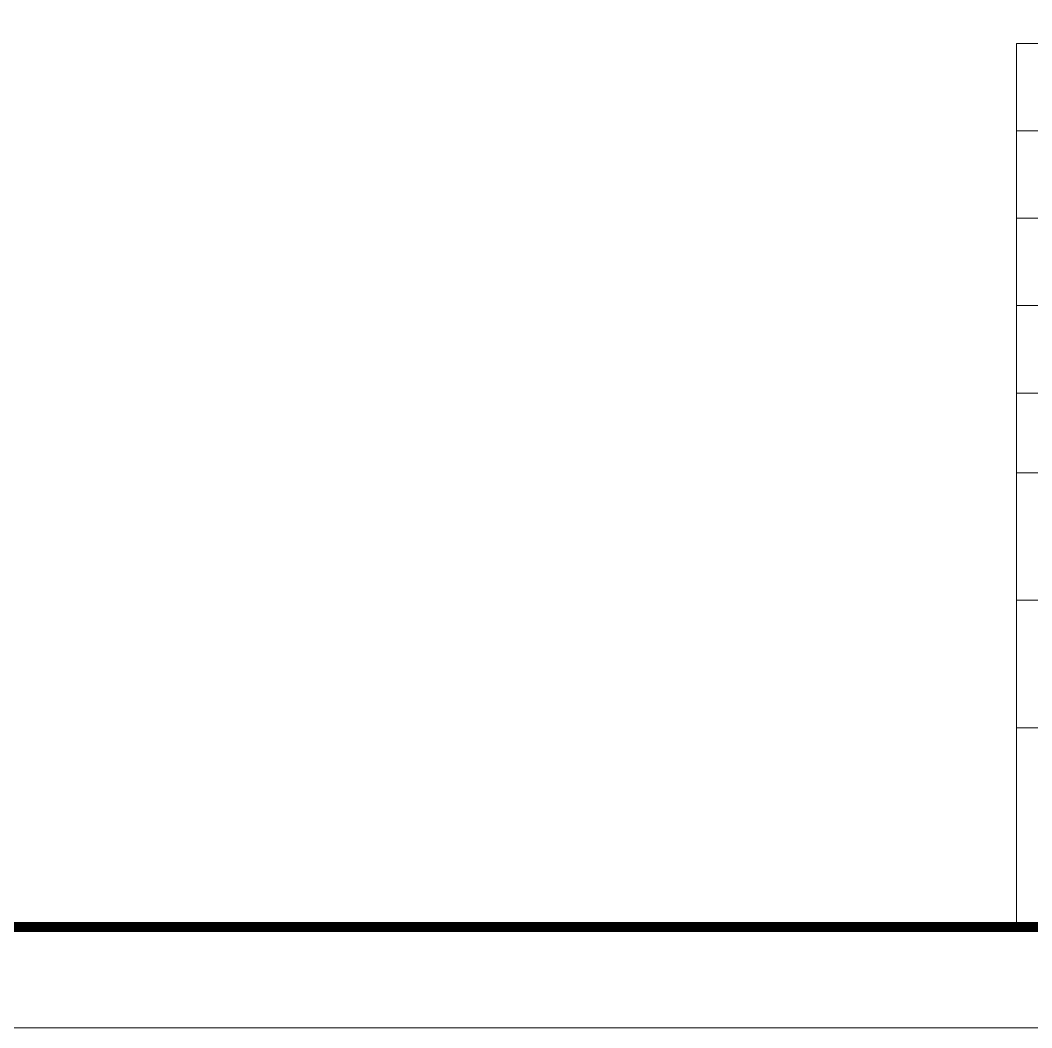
# Model space of a CAD drawing. Header units: millimetres. Extents: x 2151 to 2806, y 681 to 1136.
# Drawn here: x 2475.4 to 2588.9, y 680.9 to 794 of the extents above; entities that cross this region are included whole.
import ezdxf

# ---------------------------------------------------------------- set-up
doc = ezdxf.new("R2010")
doc.units = ezdxf.units.MM
doc.layers.add('from', color=7, linetype='Continuous', lineweight=13)

msp = doc.modelspace()

# ---------------------------------------------------------------- linework, layer by layer
at = {"layer": 'from'}
for p, q in [((2587.13, 752.162), (2587.13, 791.387)), ((2794.987, 791.387), (2587.13, 791.387)), ((2794.987, 781.581), (2587.13, 781.581)), ((2794.987, 771.774), (2587.13, 771.774)), ((2794.987, 761.968), (2587.13, 761.968)), ((2794.987, 752.162), (2587.13, 752.162)), ((2587.13, 692.239), (2587.13, 752.162)), ((2794.987, 743.218), (2587.13, 743.218)), ((2794.987, 728.908), (2587.13, 728.908)), ((2794.987, 714.598), (2587.13, 714.598))]:
    msp.add_line(p, q, dxfattribs=at)
msp.add_lwpolyline([(2151.068, 680.947), (2806.279, 680.947), (2806.279, 1136.259), (2151.068, 1136.259)], close=True, dxfattribs=at)
at = {"layer": 'from', "const_width": 1.129}
msp.add_lwpolyline([(2162.36, 692.239), (2162.36, 1124.967), (2794.987, 1124.967), (2794.987, 692.239), (2162.36, 692.239)], dxfattribs=at)

doc.saveas('drawing.dxf')
